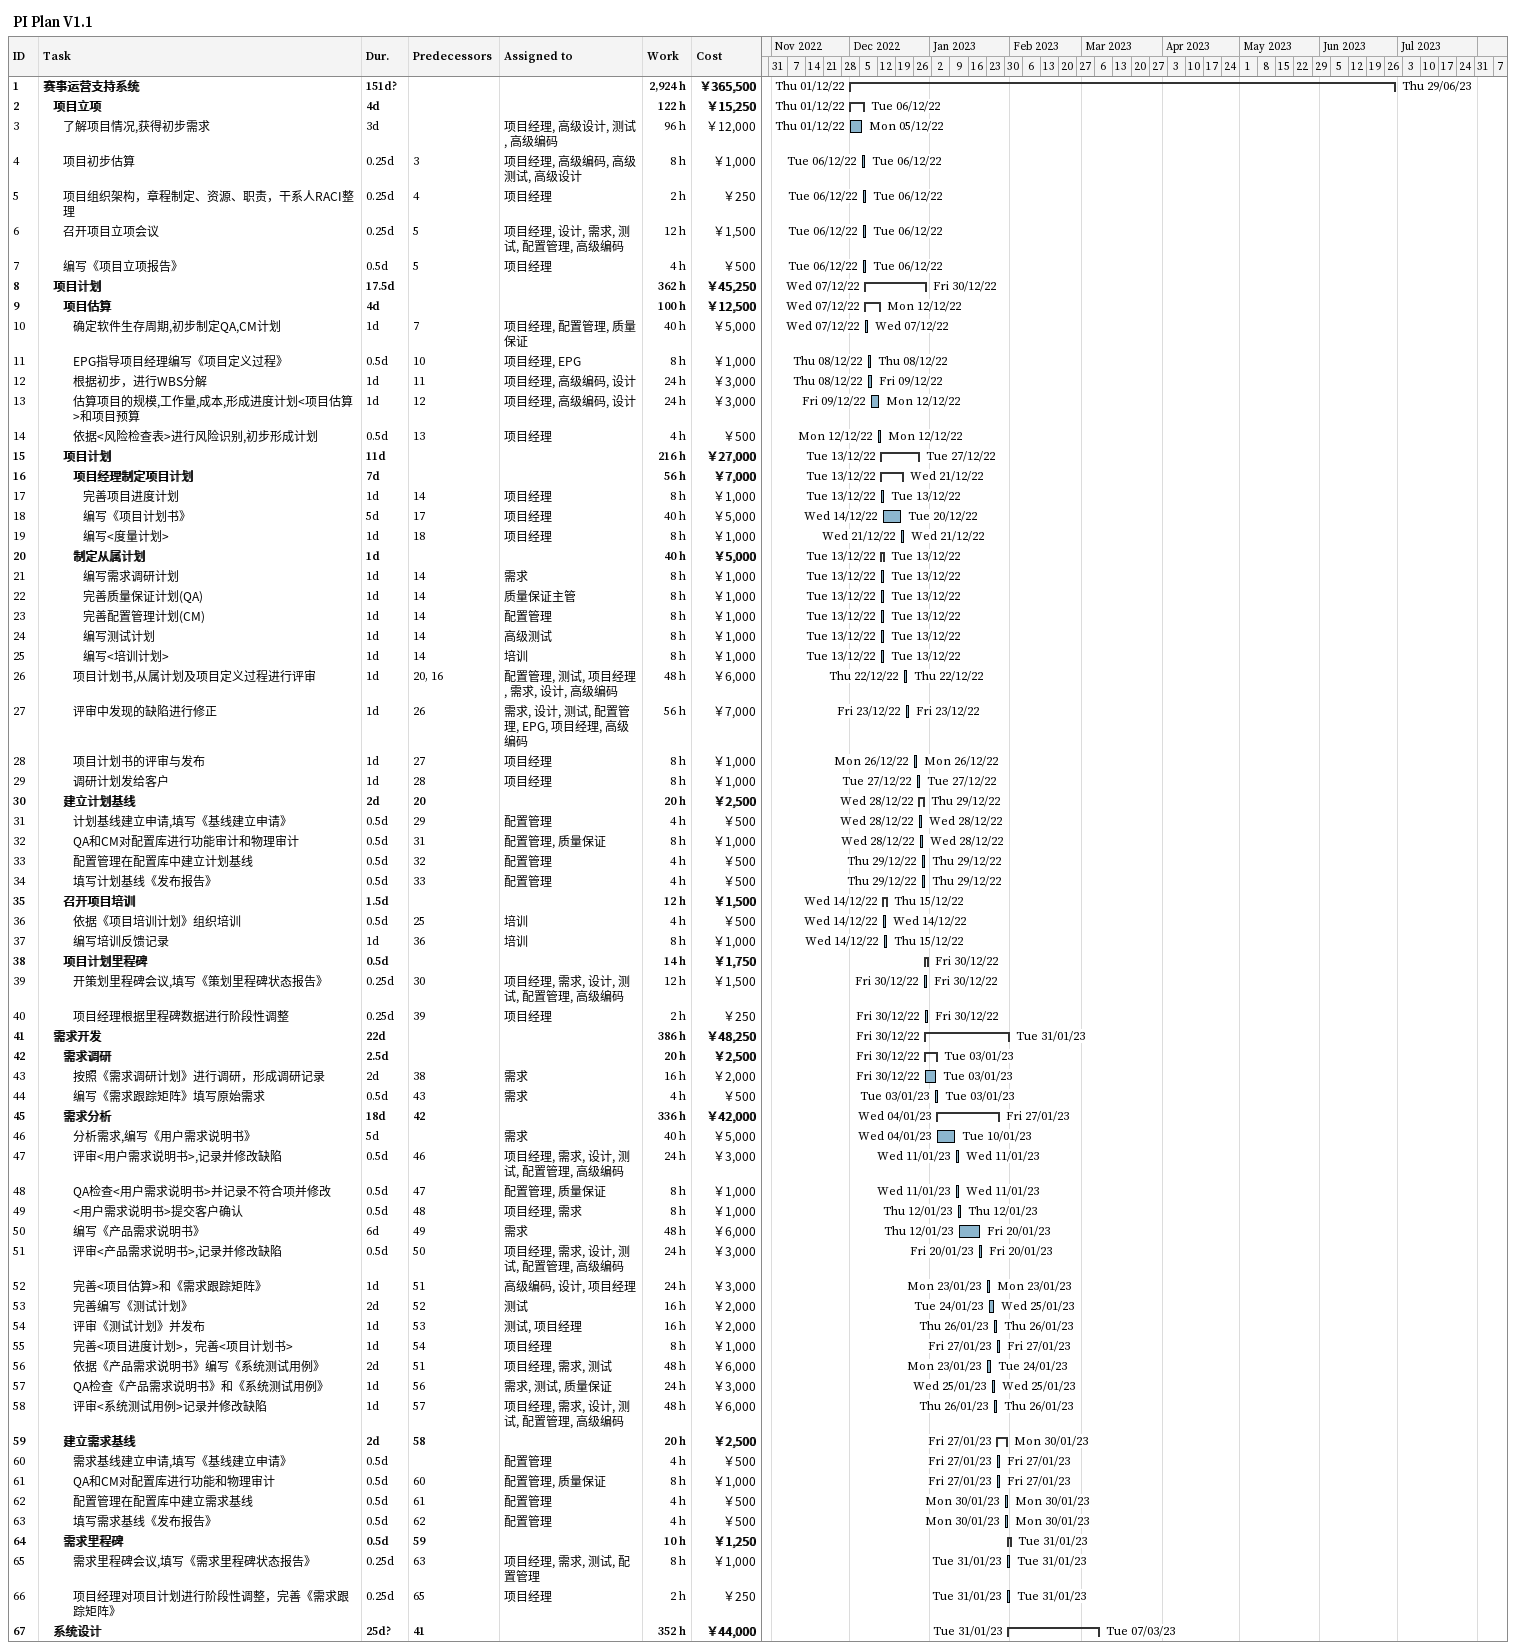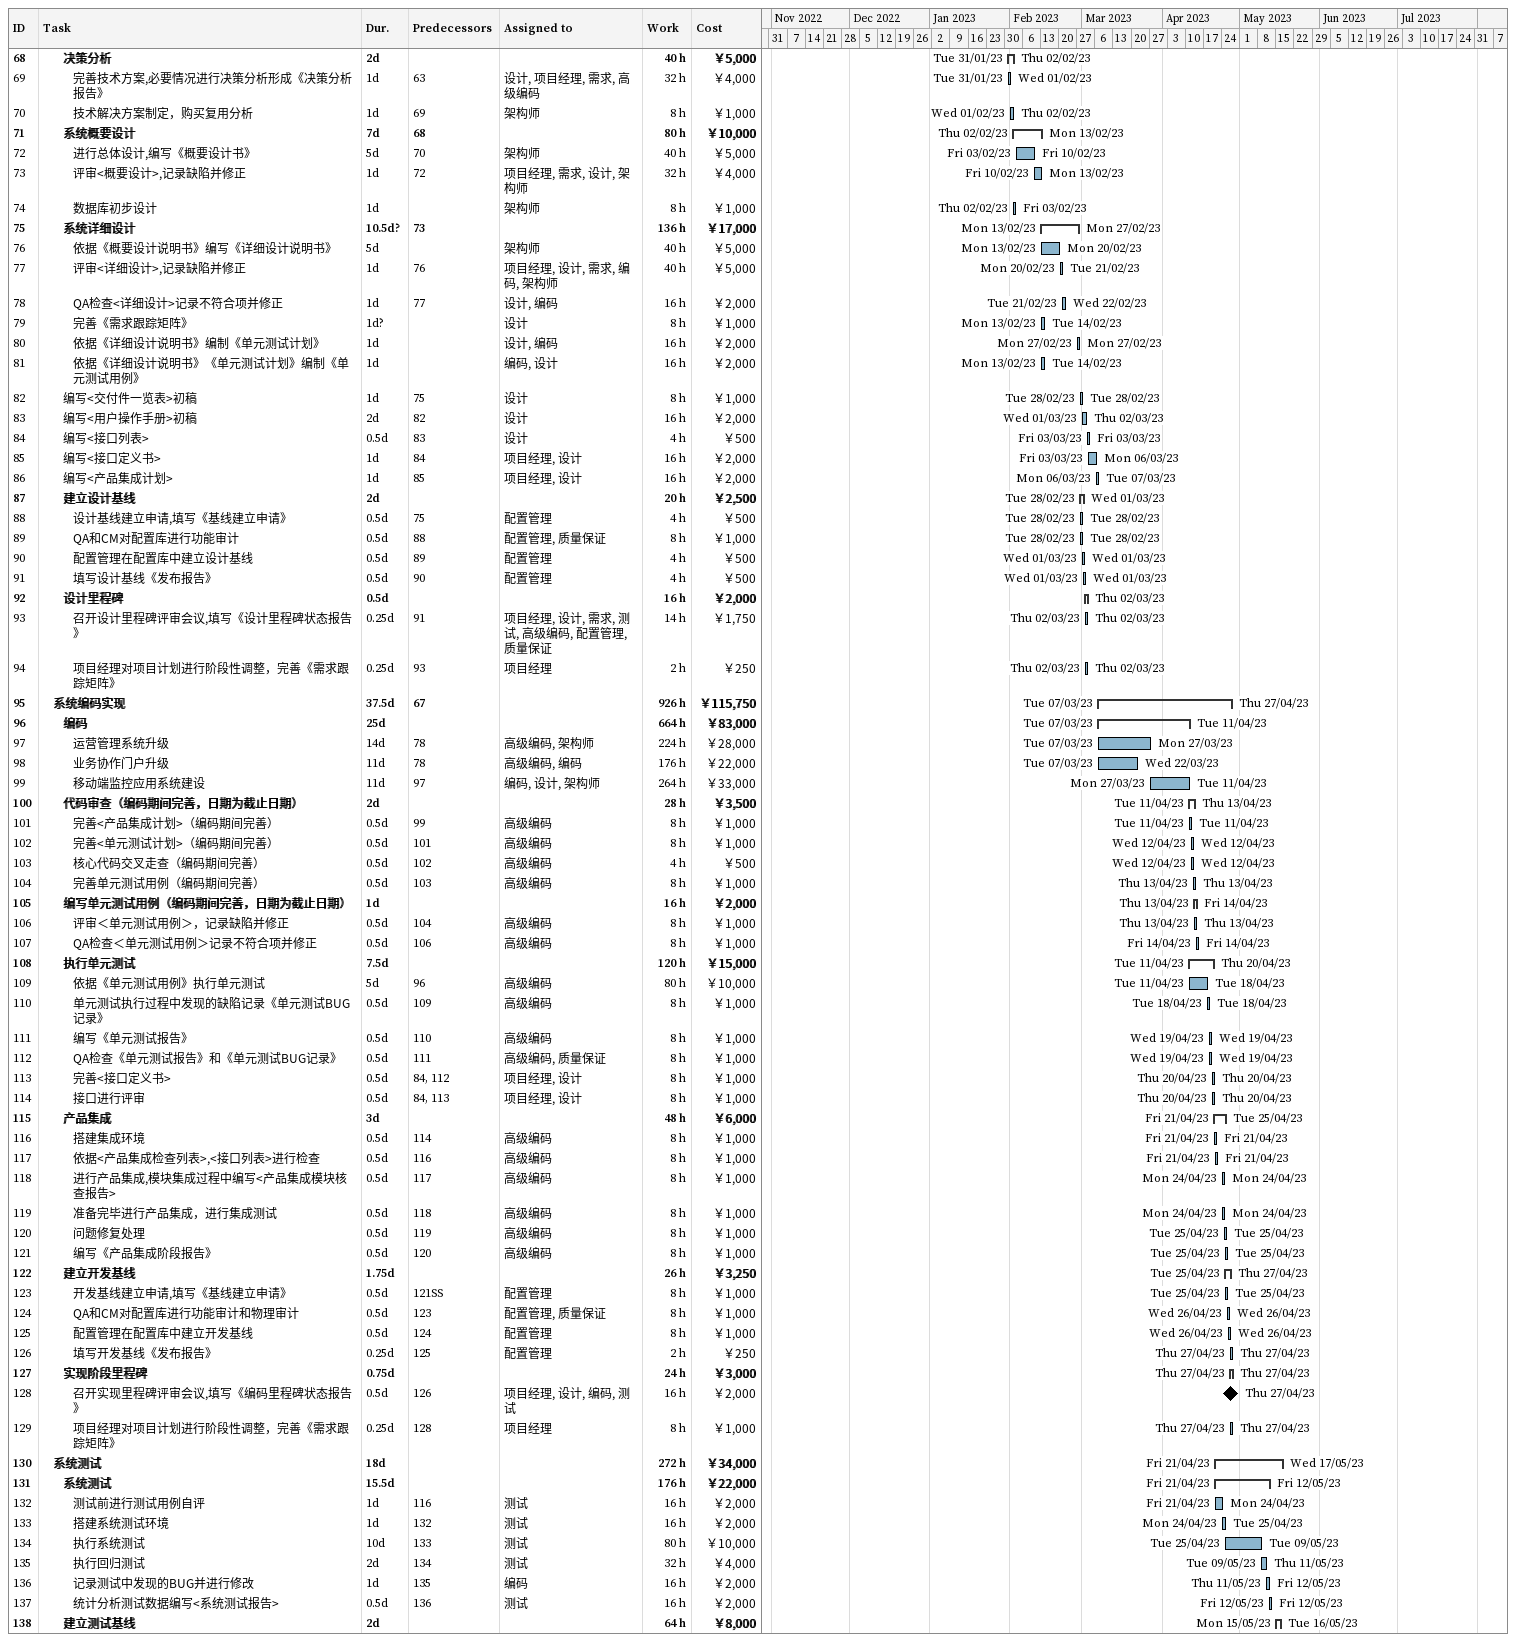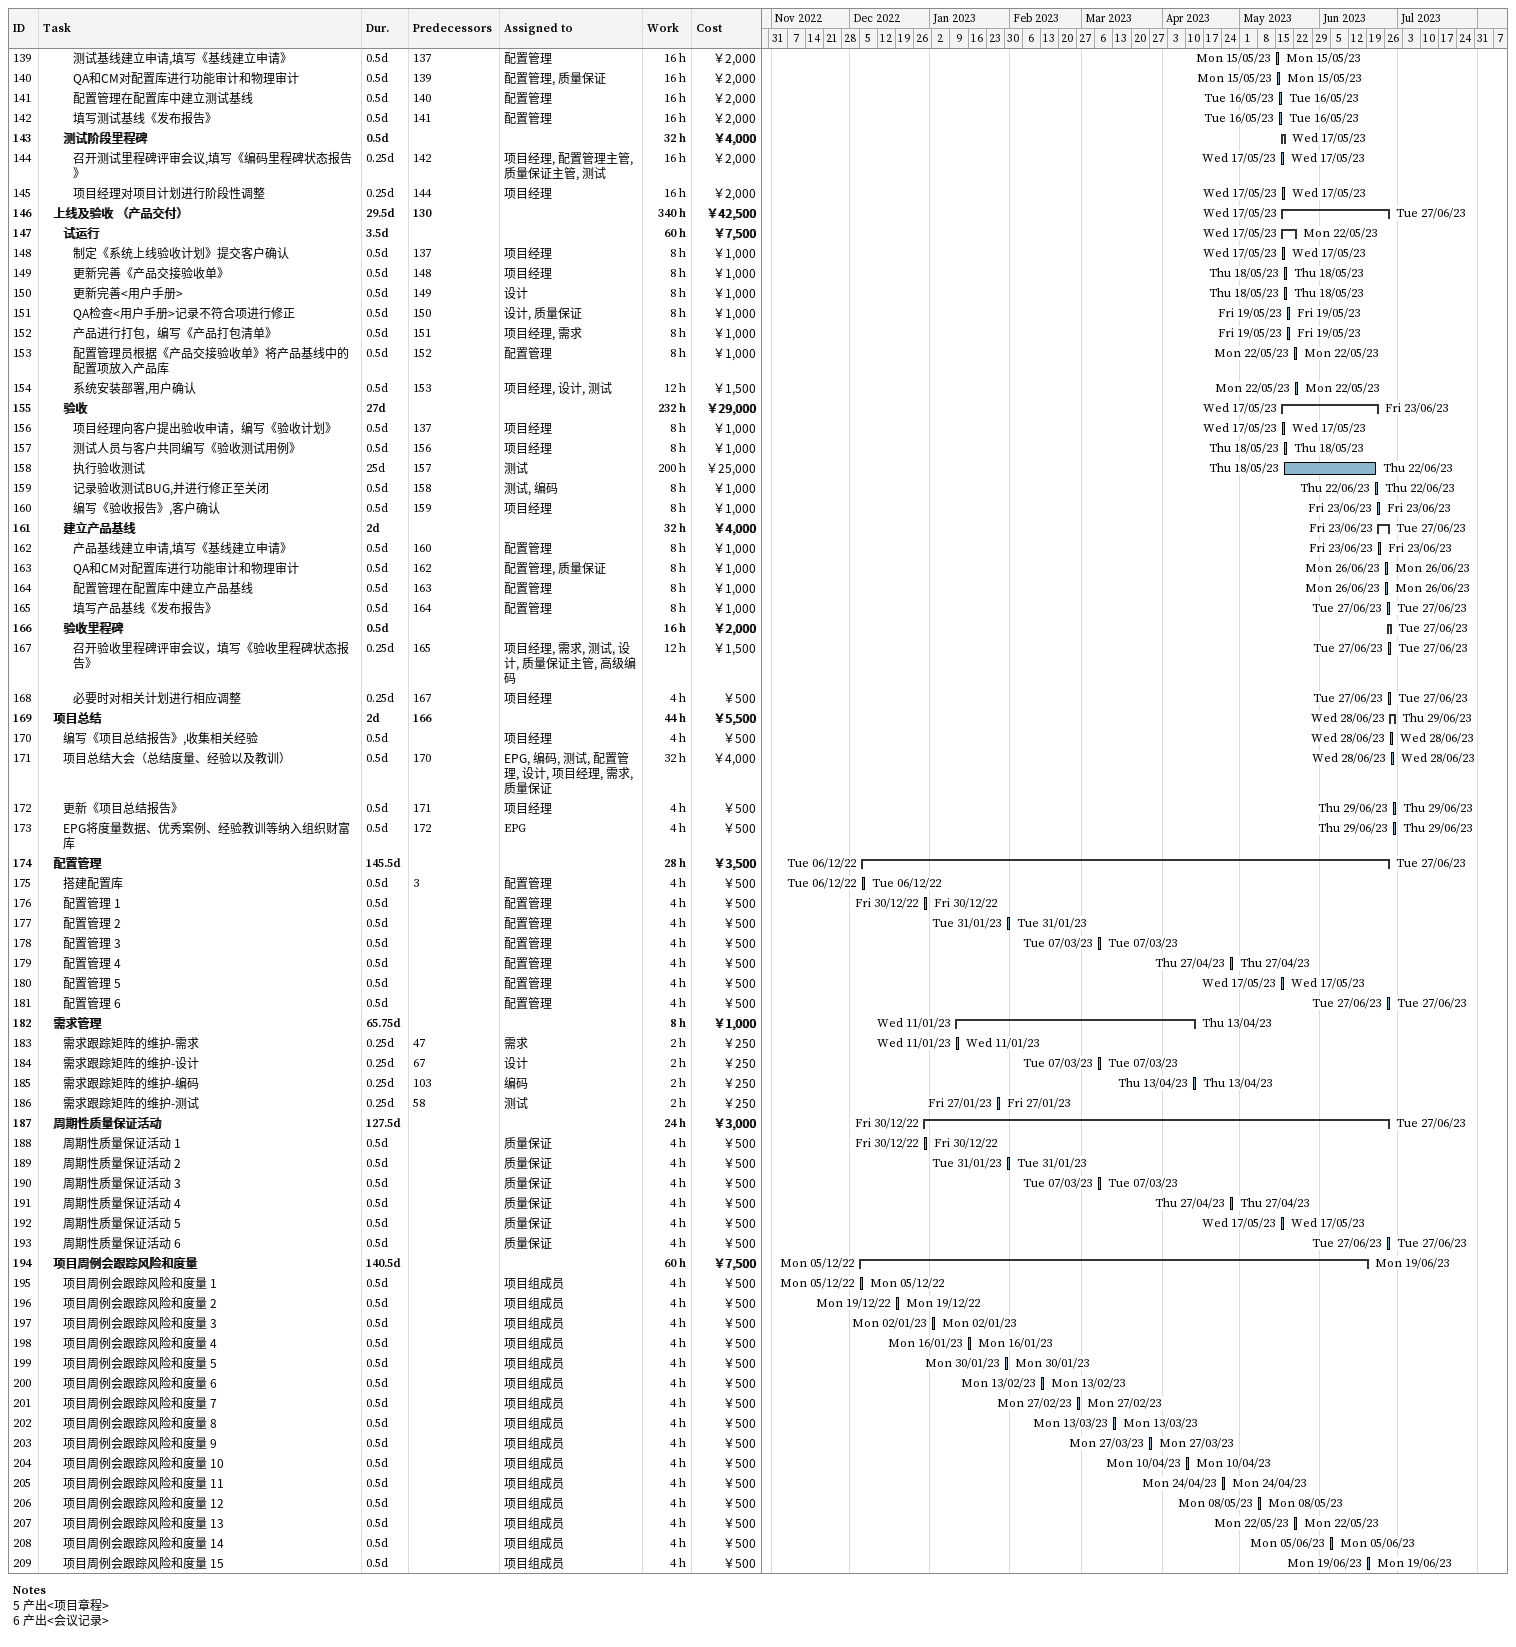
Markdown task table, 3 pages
PI Plan V1.1

| ID | Level | Task | Duration | Start | Finish | Predecessors | Resources | Work (h) | Cost (￥) |
|---|---|---|---|---|---|---|---|---|---|
| 1 | 1 | **赛事运营支持系统** | 151d? | 2022-12-01 | 2023-06-29 |  |  | 2924 | 365500 |
| 2 | 2 | **项目立项** | 4d | 2022-12-01 | 2022-12-06 |  |  | 122 | 15250 |
| 3 | 3 | 了解项目情况,获得初步需求 | 3d | 2022-12-01 | 2022-12-05 |  | 项目经理, 高级设计, 测试, 高级编码 | 96 | 12000 |
| 4 | 3 | 项目初步估算 | 0.25d | 2022-12-06 | 2022-12-06 | 3 | 项目经理, 高级编码, 高级测试, 高级设计 | 8 | 1000 |
| 5 | 3 | 项目组织架构，章程制定、资源、职责，干系人RACI整理 | 0.25d | 2022-12-06 | 2022-12-06 | 4 | 项目经理 | 2 | 250 |
| 6 | 3 | 召开项目立项会议 | 0.25d | 2022-12-06 | 2022-12-06 | 5 | 项目经理, 设计, 需求, 测试, 配置管理, 高级编码 | 12 | 1500 |
| 7 | 3 | 编写《项目立项报告》 | 0.5d | 2022-12-06 | 2022-12-06 | 5 | 项目经理 | 4 | 500 |
| 8 | 2 | **项目计划** | 17.5d | 2022-12-07 | 2022-12-30 |  |  | 362 | 45250 |
| 9 | 3 | **项目估算** | 4d | 2022-12-07 | 2022-12-12 |  |  | 100 | 12500 |
| 10 | 4 | 确定软件生存周期,初步制定QA,CM计划 | 1d | 2022-12-07 | 2022-12-07 | 7 | 项目经理, 配置管理, 质量保证 | 40 | 5000 |
| 11 | 4 | EPG指导项目经理编写《项目定义过程》 | 0.5d | 2022-12-08 | 2022-12-08 | 10 | 项目经理, EPG | 8 | 1000 |
| 12 | 4 | 根据初步，进行WBS分解 | 1d | 2022-12-08 | 2022-12-09 | 11 | 项目经理, 高级编码, 设计 | 24 | 3000 |
| 13 | 4 | 估算项目的规模,工作量,成本,形成进度计划<项目估算>和项目预算 | 1d | 2022-12-09 | 2022-12-12 | 12 | 项目经理, 高级编码, 设计 | 24 | 3000 |
| 14 | 4 | 依据<风险检查表>进行风险识别,初步形成计划 | 0.5d | 2022-12-12 | 2022-12-12 | 13 | 项目经理 | 4 | 500 |
| 15 | 3 | **项目计划** | 11d | 2022-12-13 | 2022-12-27 |  |  | 216 | 27000 |
| 16 | 4 | **项目经理制定项目计划** | 7d | 2022-12-13 | 2022-12-21 |  |  | 56 | 7000 |
| 17 | 5 | 完善项目进度计划 | 1d | 2022-12-13 | 2022-12-13 | 14 | 项目经理 | 8 | 1000 |
| 18 | 5 | 编写《项目计划书》 | 5d | 2022-12-14 | 2022-12-20 | 17 | 项目经理 | 40 | 5000 |
| 19 | 5 | 编写<度量计划> | 1d | 2022-12-21 | 2022-12-21 | 18 | 项目经理 | 8 | 1000 |
| 20 | 4 | **制定从属计划** | 1d | 2022-12-13 | 2022-12-13 |  |  | 40 | 5000 |
| 21 | 5 | 编写需求调研计划 | 1d | 2022-12-13 | 2022-12-13 | 14 | 需求 | 8 | 1000 |
| 22 | 5 | 完善质量保证计划(QA) | 1d | 2022-12-13 | 2022-12-13 | 14 | 质量保证主管 | 8 | 1000 |
| 23 | 5 | 完善配置管理计划(CM) | 1d | 2022-12-13 | 2022-12-13 | 14 | 配置管理 | 8 | 1000 |
| 24 | 5 | 编写测试计划 | 1d | 2022-12-13 | 2022-12-13 | 14 | 高级测试 | 8 | 1000 |
| 25 | 5 | 编写<培训计划> | 1d | 2022-12-13 | 2022-12-13 | 14 | 培训 | 8 | 1000 |
| 26 | 4 | 项目计划书,从属计划及项目定义过程进行评审 | 1d | 2022-12-22 | 2022-12-22 | 20, 16 | 配置管理, 测试, 项目经理, 需求, 设计, 高级编码 | 48 | 6000 |
| 27 | 4 | 评审中发现的缺陷进行修正 | 1d | 2022-12-23 | 2022-12-23 | 26 | 需求, 设计, 测试, 配置管理, EPG, 项目经理, 高级编码 | 56 | 7000 |
| 28 | 4 | 项目计划书的评审与发布 | 1d | 2022-12-26 | 2022-12-26 | 27 | 项目经理 | 8 | 1000 |
| 29 | 4 | 调研计划发给客户 | 1d | 2022-12-27 | 2022-12-27 | 28 | 项目经理 | 8 | 1000 |
| 30 | 3 | **建立计划基线** | 2d | 2022-12-28 | 2022-12-29 | 20 |  | 20 | 2500 |
| 31 | 4 | 计划基线建立申请,填写《基线建立申请》 | 0.5d | 2022-12-28 | 2022-12-28 | 29 | 配置管理 | 4 | 500 |
| 32 | 4 | QA和CM对配置库进行功能审计和物理审计 | 0.5d | 2022-12-28 | 2022-12-28 | 31 | 配置管理, 质量保证 | 8 | 1000 |
| 33 | 4 | 配置管理在配置库中建立计划基线 | 0.5d | 2022-12-29 | 2022-12-29 | 32 | 配置管理 | 4 | 500 |
| 34 | 4 | 填写计划基线《发布报告》 | 0.5d | 2022-12-29 | 2022-12-29 | 33 | 配置管理 | 4 | 500 |
| 35 | 3 | **召开项目培训** | 1.5d | 2022-12-14 | 2022-12-15 |  |  | 12 | 1500 |
| 36 | 4 | 依据《项目培训计划》组织培训 | 0.5d | 2022-12-14 | 2022-12-14 | 25 | 培训 | 4 | 500 |
| 37 | 4 | 编写培训反馈记录 | 1d | 2022-12-14 | 2022-12-15 | 36 | 培训 | 8 | 1000 |
| 38 | 3 | **项目计划里程碑** | 0.5d | 2022-12-30 | 2022-12-30 |  |  | 14 | 1750 |
| 39 | 4 | 开策划里程碑会议,填写《策划里程碑状态报告》 | 0.25d | 2022-12-30 | 2022-12-30 | 30 | 项目经理, 需求, 设计, 测试, 配置管理, 高级编码 | 12 | 1500 |
| 40 | 4 | 项目经理根据里程碑数据进行阶段性调整 | 0.25d | 2022-12-30 | 2022-12-30 | 39 | 项目经理 | 2 | 250 |
| 41 | 2 | **需求开发** | 22d | 2022-12-30 | 2023-01-31 |  |  | 386 | 48250 |
| 42 | 3 | **需求调研** | 2.5d | 2022-12-30 | 2023-01-03 |  |  | 20 | 2500 |
| 43 | 4 | 按照《需求调研计划》进行调研，形成调研记录 | 2d | 2022-12-30 | 2023-01-03 | 38 | 需求 | 16 | 2000 |
| 44 | 4 | 编写《需求跟踪矩阵》填写原始需求 | 0.5d | 2023-01-03 | 2023-01-03 | 43 | 需求 | 4 | 500 |
| 45 | 3 | **需求分析** | 18d | 2023-01-04 | 2023-01-27 | 42 |  | 336 | 42000 |
| 46 | 4 | 分析需求,编写《用户需求说明书》 | 5d | 2023-01-04 | 2023-01-10 |  | 需求 | 40 | 5000 |
| 47 | 4 | 评审<用户需求说明书>,记录并修改缺陷 | 0.5d | 2023-01-11 | 2023-01-11 | 46 | 项目经理, 需求, 设计, 测试, 配置管理, 高级编码 | 24 | 3000 |
| 48 | 4 | QA检查<用户需求说明书>并记录不符合项并修改 | 0.5d | 2023-01-11 | 2023-01-11 | 47 | 配置管理, 质量保证 | 8 | 1000 |
| 49 | 4 | <用户需求说明书>提交客户确认 | 0.5d | 2023-01-12 | 2023-01-12 | 48 | 项目经理, 需求 | 8 | 1000 |
| 50 | 4 | 编写《产品需求说明书》 | 6d | 2023-01-12 | 2023-01-20 | 49 | 需求 | 48 | 6000 |
| 51 | 4 | 评审<产品需求说明书>,记录并修改缺陷 | 0.5d | 2023-01-20 | 2023-01-20 | 50 | 项目经理, 需求, 设计, 测试, 配置管理, 高级编码 | 24 | 3000 |
| 52 | 4 | 完善<项目估算>和《需求跟踪矩阵》 | 1d | 2023-01-23 | 2023-01-23 | 51 | 高级编码, 设计, 项目经理 | 24 | 3000 |
| 53 | 4 | 完善编写《测试计划》 | 2d | 2023-01-24 | 2023-01-25 | 52 | 测试 | 16 | 2000 |
| 54 | 4 | 评审《测试计划》并发布 | 1d | 2023-01-26 | 2023-01-26 | 53 | 测试, 项目经理 | 16 | 2000 |
| 55 | 4 | 完善<项目进度计划>，完善<项目计划书> | 1d | 2023-01-27 | 2023-01-27 | 54 | 项目经理 | 8 | 1000 |
| 56 | 4 | 依据《产品需求说明书》编写《系统测试用例》 | 2d | 2023-01-23 | 2023-01-24 | 51 | 项目经理, 需求, 测试 | 48 | 6000 |
| 57 | 4 | QA检查《产品需求说明书》和《系统测试用例》 | 1d | 2023-01-25 | 2023-01-25 | 56 | 需求, 测试, 质量保证 | 24 | 3000 |
| 58 | 4 | 评审<系统测试用例>记录并修改缺陷 | 1d | 2023-01-26 | 2023-01-26 | 57 | 项目经理, 需求, 设计, 测试, 配置管理, 高级编码 | 48 | 6000 |
| 59 | 3 | **建立需求基线** | 2d | 2023-01-27 | 2023-01-30 | 58 |  | 20 | 2500 |
| 60 | 4 | 需求基线建立申请,填写《基线建立申请》 | 0.5d | 2023-01-27 | 2023-01-27 |  | 配置管理 | 4 | 500 |
| 61 | 4 | QA和CM对配置库进行功能和物理审计 | 0.5d | 2023-01-27 | 2023-01-27 | 60 | 配置管理, 质量保证 | 8 | 1000 |
| 62 | 4 | 配置管理在配置库中建立需求基线 | 0.5d | 2023-01-30 | 2023-01-30 | 61 | 配置管理 | 4 | 500 |
| 63 | 4 | 填写需求基线《发布报告》 | 0.5d | 2023-01-30 | 2023-01-30 | 62 | 配置管理 | 4 | 500 |
| 64 | 3 | **需求里程碑** | 0.5d | 2023-01-31 | 2023-01-31 | 59 |  | 10 | 1250 |
| 65 | 4 | 需求里程碑会议,填写《需求里程碑状态报告》 | 0.25d | 2023-01-31 | 2023-01-31 | 63 | 项目经理, 需求, 测试, 配置管理 | 8 | 1000 |
| 66 | 4 | 项目经理对项目计划进行阶段性调整，完善《需求跟踪矩阵》 | 0.25d | 2023-01-31 | 2023-01-31 | 65 | 项目经理 | 2 | 250 |
| 67 | 2 | **系统设计** | 25d? | 2023-01-31 | 2023-03-07 | 41 |  | 352 | 44000 |
| 68 | 3 | **决策分析** | 2d | 2023-01-31 | 2023-02-02 |  |  | 40 | 5000 |
| 69 | 4 | 完善技术方案,必要情况进行决策分析形成《决策分析报告》 | 1d | 2023-01-31 | 2023-02-01 | 63 | 设计, 项目经理, 需求, 高级编码 | 32 | 4000 |
| 70 | 4 | 技术解决方案制定，购买复用分析 | 1d | 2023-02-01 | 2023-02-02 | 69 | 架构师 | 8 | 1000 |
| 71 | 3 | **系统概要设计** | 7d | 2023-02-02 | 2023-02-13 | 68 |  | 80 | 10000 |
| 72 | 4 | 进行总体设计,编写《概要设计书》 | 5d | 2023-02-03 | 2023-02-10 | 70 | 架构师 | 40 | 5000 |
| 73 | 4 | 评审<概要设计>,记录缺陷并修正 | 1d | 2023-02-10 | 2023-02-13 | 72 | 项目经理, 需求, 设计, 架构师 | 32 | 4000 |
| 74 | 4 | 数据库初步设计 | 1d | 2023-02-02 | 2023-02-03 |  | 架构师 | 8 | 1000 |
| 75 | 3 | **系统详细设计** | 10.5d? | 2023-02-13 | 2023-02-27 | 73 |  | 136 | 17000 |
| 76 | 4 | 依据《概要设计说明书》编写《详细设计说明书》 | 5d | 2023-02-13 | 2023-02-20 |  | 架构师 | 40 | 5000 |
| 77 | 4 | 评审<详细设计>,记录缺陷并修正 | 1d | 2023-02-20 | 2023-02-21 | 76 | 项目经理, 设计, 需求, 编码, 架构师 | 40 | 5000 |
| 78 | 4 | QA检查<详细设计>记录不符合项并修正 | 1d | 2023-02-21 | 2023-02-22 | 77 | 设计, 编码 | 16 | 2000 |
| 79 | 4 | 完善《需求跟踪矩阵》 | 1d? | 2023-02-13 | 2023-02-14 |  | 设计 | 8 | 1000 |
| 80 | 4 | 依据《详细设计说明书》编制《单元测试计划》 | 1d | 2023-02-27 | 2023-02-27 |  | 设计, 编码 | 16 | 2000 |
| 81 | 4 | 依据《详细设计说明书》《单元测试计划》编制《单元测试用例》 | 1d | 2023-02-13 | 2023-02-14 |  | 编码, 设计 | 16 | 2000 |
| 82 | 3 | 编写<交付件一览表>初稿 | 1d | 2023-02-28 | 2023-02-28 | 75 | 设计 | 8 | 1000 |
| 83 | 3 | 编写<用户操作手册>初稿 | 2d | 2023-03-01 | 2023-03-02 | 82 | 设计 | 16 | 2000 |
| 84 | 3 | 编写<接口列表> | 0.5d | 2023-03-03 | 2023-03-03 | 83 | 设计 | 4 | 500 |
| 85 | 3 | 编写<接口定义书> | 1d | 2023-03-03 | 2023-03-06 | 84 | 项目经理, 设计 | 16 | 2000 |
| 86 | 3 | 编写<产品集成计划> | 1d | 2023-03-06 | 2023-03-07 | 85 | 项目经理, 设计 | 16 | 2000 |
| 87 | 3 | **建立设计基线** | 2d | 2023-02-28 | 2023-03-01 |  |  | 20 | 2500 |
| 88 | 4 | 设计基线建立申请,填写《基线建立申请》 | 0.5d | 2023-02-28 | 2023-02-28 | 75 | 配置管理 | 4 | 500 |
| 89 | 4 | QA和CM对配置库进行功能审计 | 0.5d | 2023-02-28 | 2023-02-28 | 88 | 配置管理, 质量保证 | 8 | 1000 |
| 90 | 4 | 配置管理在配置库中建立设计基线 | 0.5d | 2023-03-01 | 2023-03-01 | 89 | 配置管理 | 4 | 500 |
| 91 | 4 | 填写设计基线《发布报告》 | 0.5d | 2023-03-01 | 2023-03-01 | 90 | 配置管理 | 4 | 500 |
| 92 | 3 | **设计里程碑** | 0.5d | 2023-03-02 | 2023-03-02 |  |  | 16 | 2000 |
| 93 | 4 | 召开设计里程碑评审会议,填写《设计里程碑状态报告》 | 0.25d | 2023-03-02 | 2023-03-02 | 91 | 项目经理, 设计, 需求, 测试, 高级编码, 配置管理, 质量保证 | 14 | 1750 |
| 94 | 4 | 项目经理对项目计划进行阶段性调整，完善《需求跟踪矩阵》 | 0.25d | 2023-03-02 | 2023-03-02 | 93 | 项目经理 | 2 | 250 |
| 95 | 2 | **系统编码实现** | 37.5d | 2023-03-07 | 2023-04-27 | 67 |  | 926 | 115750 |
| 96 | 3 | **编码** | 25d | 2023-03-07 | 2023-04-11 |  |  | 664 | 83000 |
| 97 | 4 | 运营管理系统升级 | 14d | 2023-03-07 | 2023-03-27 | 78 | 高级编码, 架构师 | 224 | 28000 |
| 98 | 4 | 业务协作门户升级 | 11d | 2023-03-07 | 2023-03-22 | 78 | 高级编码, 编码 | 176 | 22000 |
| 99 | 4 | 移动端监控应用系统建设 | 11d | 2023-03-27 | 2023-04-11 | 97 | 编码, 设计, 架构师 | 264 | 33000 |
| 100 | 3 | **代码审查（编码期间完善，日期为截止日期）** | 2d | 2023-04-11 | 2023-04-13 |  |  | 28 | 3500 |
| 101 | 4 | 完善<产品集成计划>（编码期间完善） | 0.5d | 2023-04-11 | 2023-04-11 | 99 | 高级编码 | 8 | 1000 |
| 102 | 4 | 完善<单元测试计划>（编码期间完善） | 0.5d | 2023-04-12 | 2023-04-12 | 101 | 高级编码 | 8 | 1000 |
| 103 | 4 | 核心代码交叉走查（编码期间完善） | 0.5d | 2023-04-12 | 2023-04-12 | 102 | 高级编码 | 4 | 500 |
| 104 | 4 | 完善单元测试用例（编码期间完善） | 0.5d | 2023-04-13 | 2023-04-13 | 103 | 高级编码 | 8 | 1000 |
| 105 | 3 | **编写单元测试用例（编码期间完善，日期为截止日期）** | 1d | 2023-04-13 | 2023-04-14 |  |  | 16 | 2000 |
| 106 | 4 | 评审＜单元测试用例＞，记录缺陷并修正 | 0.5d | 2023-04-13 | 2023-04-13 | 104 | 高级编码 | 8 | 1000 |
| 107 | 4 | QA检查＜单元测试用例＞记录不符合项并修正 | 0.5d | 2023-04-14 | 2023-04-14 | 106 | 高级编码 | 8 | 1000 |
| 108 | 3 | **执行单元测试** | 7.5d | 2023-04-11 | 2023-04-20 |  |  | 120 | 15000 |
| 109 | 4 | 依据《单元测试用例》执行单元测试 | 5d | 2023-04-11 | 2023-04-18 | 96 | 高级编码 | 80 | 10000 |
| 110 | 4 | 单元测试执行过程中发现的缺陷记录《单元测试BUG记录》 | 0.5d | 2023-04-18 | 2023-04-18 | 109 | 高级编码 | 8 | 1000 |
| 111 | 4 | 编写《单元测试报告》 | 0.5d | 2023-04-19 | 2023-04-19 | 110 | 高级编码 | 8 | 1000 |
| 112 | 4 | QA检查《单元测试报告》和《单元测试BUG记录》 | 0.5d | 2023-04-19 | 2023-04-19 | 111 | 高级编码, 质量保证 | 8 | 1000 |
| 113 | 4 | 完善<接口定义书> | 0.5d | 2023-04-20 | 2023-04-20 | 84, 112 | 项目经理, 设计 | 8 | 1000 |
| 114 | 4 | 接口进行评审 | 0.5d | 2023-04-20 | 2023-04-20 | 84, 113 | 项目经理, 设计 | 8 | 1000 |
| 115 | 3 | **产品集成** | 3d | 2023-04-21 | 2023-04-25 |  |  | 48 | 6000 |
| 116 | 4 | 搭建集成环境 | 0.5d | 2023-04-21 | 2023-04-21 | 114 | 高级编码 | 8 | 1000 |
| 117 | 4 | 依据<产品集成检查列表>,<接口列表>进行检查 | 0.5d | 2023-04-21 | 2023-04-21 | 116 | 高级编码 | 8 | 1000 |
| 118 | 4 | 进行产品集成,模块集成过程中编写<产品集成模块核查报告> | 0.5d | 2023-04-24 | 2023-04-24 | 117 | 高级编码 | 8 | 1000 |
| 119 | 4 | 准备完毕进行产品集成，进行集成测试 | 0.5d | 2023-04-24 | 2023-04-24 | 118 | 高级编码 | 8 | 1000 |
| 120 | 4 | 问题修复处理 | 0.5d | 2023-04-25 | 2023-04-25 | 119 | 高级编码 | 8 | 1000 |
| 121 | 4 | 编写《产品集成阶段报告》 | 0.5d | 2023-04-25 | 2023-04-25 | 120 | 高级编码 | 8 | 1000 |
| 122 | 3 | **建立开发基线** | 1.75d | 2023-04-25 | 2023-04-27 |  |  | 26 | 3250 |
| 123 | 4 | 开发基线建立申请,填写《基线建立申请》 | 0.5d | 2023-04-25 | 2023-04-25 | 121SS | 配置管理 | 8 | 1000 |
| 124 | 4 | QA和CM对配置库进行功能审计和物理审计 | 0.5d | 2023-04-26 | 2023-04-26 | 123 | 配置管理, 质量保证 | 8 | 1000 |
| 125 | 4 | 配置管理在配置库中建立开发基线 | 0.5d | 2023-04-26 | 2023-04-26 | 124 | 配置管理 | 8 | 1000 |
| 126 | 4 | 填写开发基线《发布报告》 | 0.25d | 2023-04-27 | 2023-04-27 | 125 | 配置管理 | 2 | 250 |
| 127 | 3 | **实现阶段里程碑** | 0.75d | 2023-04-27 | 2023-04-27 |  |  | 24 | 3000 |
| 128 | 4 | 召开实现里程碑评审会议,填写《编码里程碑状态报告》 | 0.5d | 2023-04-27 | 2023-04-27 | 126 | 项目经理, 设计, 编码, 测试 | 16 | 2000 |
| 129 | 4 | 项目经理对项目计划进行阶段性调整，完善《需求跟踪矩阵》 | 0.25d | 2023-04-27 | 2023-04-27 | 128 | 项目经理 | 8 | 1000 |
| 130 | 2 | **系统测试** | 18d | 2023-04-21 | 2023-05-17 |  |  | 272 | 34000 |
| 131 | 3 | **系统测试** | 15.5d | 2023-04-21 | 2023-05-12 |  |  | 176 | 22000 |
| 132 | 4 | 测试前进行测试用例自评 | 1d | 2023-04-21 | 2023-04-24 | 116 | 测试 | 16 | 2000 |
| 133 | 4 | 搭建系统测试环境 | 1d | 2023-04-24 | 2023-04-25 | 132 | 测试 | 16 | 2000 |
| 134 | 4 | 执行系统测试 | 10d | 2023-04-25 | 2023-05-09 | 133 | 测试 | 80 | 10000 |
| 135 | 4 | 执行回归测试 | 2d | 2023-05-09 | 2023-05-11 | 134 | 测试 | 32 | 4000 |
| 136 | 4 | 记录测试中发现的BUG并进行修改 | 1d | 2023-05-11 | 2023-05-12 | 135 | 编码 | 16 | 2000 |
| 137 | 4 | 统计分析测试数据编写<系统测试报告> | 0.5d | 2023-05-12 | 2023-05-12 | 136 | 测试 | 16 | 2000 |
| 138 | 3 | **建立测试基线** | 2d | 2023-05-15 | 2023-05-16 |  |  | 64 | 8000 |
| 139 | 4 | 测试基线建立申请,填写《基线建立申请》 | 0.5d | 2023-05-15 | 2023-05-15 | 137 | 配置管理 | 16 | 2000 |
| 140 | 4 | QA和CM对配置库进行功能审计和物理审计 | 0.5d | 2023-05-15 | 2023-05-15 | 139 | 配置管理, 质量保证 | 16 | 2000 |
| 141 | 4 | 配置管理在配置库中建立测试基线 | 0.5d | 2023-05-16 | 2023-05-16 | 140 | 配置管理 | 16 | 2000 |
| 142 | 4 | 填写测试基线《发布报告》 | 0.5d | 2023-05-16 | 2023-05-16 | 141 | 配置管理 | 16 | 2000 |
| 143 | 3 | **测试阶段里程碑** | 0.5d | 2023-05-17 | 2023-05-17 |  |  | 32 | 4000 |
| 144 | 4 | 召开测试里程碑评审会议,填写《编码里程碑状态报告》 | 0.25d | 2023-05-17 | 2023-05-17 | 142 | 项目经理, 配置管理主管, 质量保证主管, 测试 | 16 | 2000 |
| 145 | 4 | 项目经理对项目计划进行阶段性调整 | 0.25d | 2023-05-17 | 2023-05-17 | 144 | 项目经理 | 16 | 2000 |
| 146 | 2 | **上线及验收 （产品交付）** | 29.5d | 2023-05-17 | 2023-06-27 | 130 |  | 340 | 42500 |
| 147 | 3 | **试运行** | 3.5d | 2023-05-17 | 2023-05-22 |  |  | 60 | 7500 |
| 148 | 4 | 制定《系统上线验收计划》提交客户确认 | 0.5d | 2023-05-17 | 2023-05-17 | 137 | 项目经理 | 8 | 1000 |
| 149 | 4 | 更新完善《产品交接验收单》 | 0.5d | 2023-05-18 | 2023-05-18 | 148 | 项目经理 | 8 | 1000 |
| 150 | 4 | 更新完善<用户手册> | 0.5d | 2023-05-18 | 2023-05-18 | 149 | 设计 | 8 | 1000 |
| 151 | 4 | QA检查<用户手册>记录不符合项进行修正 | 0.5d | 2023-05-19 | 2023-05-19 | 150 | 设计, 质量保证 | 8 | 1000 |
| 152 | 4 | 产品进行打包，编写《产品打包清单》 | 0.5d | 2023-05-19 | 2023-05-19 | 151 | 项目经理, 需求 | 8 | 1000 |
| 153 | 4 | 配置管理员根据《产品交接验收单》将产品基线中的配置项放入产品库 | 0.5d | 2023-05-22 | 2023-05-22 | 152 | 配置管理 | 8 | 1000 |
| 154 | 4 | 系统安装部署,用户确认 | 0.5d | 2023-05-22 | 2023-05-22 | 153 | 项目经理, 设计, 测试 | 12 | 1500 |
| 155 | 3 | **验收** | 27d | 2023-05-17 | 2023-06-23 |  |  | 232 | 29000 |
| 156 | 4 | 项目经理向客户提出验收申请，编写《验收计划》 | 0.5d | 2023-05-17 | 2023-05-17 | 137 | 项目经理 | 8 | 1000 |
| 157 | 4 | 测试人员与客户共同编写《验收测试用例》 | 0.5d | 2023-05-18 | 2023-05-18 | 156 | 项目经理 | 8 | 1000 |
| 158 | 4 | 执行验收测试 | 25d | 2023-05-18 | 2023-06-22 | 157 | 测试 | 200 | 25000 |
| 159 | 4 | 记录验收测试BUG,并进行修正至关闭 | 0.5d | 2023-06-22 | 2023-06-22 | 158 | 测试, 编码 | 8 | 1000 |
| 160 | 4 | 编写《验收报告》,客户确认 | 0.5d | 2023-06-23 | 2023-06-23 | 159 | 项目经理 | 8 | 1000 |
| 161 | 3 | **建立产品基线** | 2d | 2023-06-23 | 2023-06-27 |  |  | 32 | 4000 |
| 162 | 4 | 产品基线建立申请,填写《基线建立申请》 | 0.5d | 2023-06-23 | 2023-06-23 | 160 | 配置管理 | 8 | 1000 |
| 163 | 4 | QA和CM对配置库进行功能审计和物理审计 | 0.5d | 2023-06-26 | 2023-06-26 | 162 | 配置管理, 质量保证 | 8 | 1000 |
| 164 | 4 | 配置管理在配置库中建立产品基线 | 0.5d | 2023-06-26 | 2023-06-26 | 163 | 配置管理 | 8 | 1000 |
| 165 | 4 | 填写产品基线《发布报告》 | 0.5d | 2023-06-27 | 2023-06-27 | 164 | 配置管理 | 8 | 1000 |
| 166 | 3 | **验收里程碑** | 0.5d | 2023-06-27 | 2023-06-27 |  |  | 16 | 2000 |
| 167 | 4 | 召开验收里程碑评审会议，填写《验收里程碑状态报告》 | 0.25d | 2023-06-27 | 2023-06-27 | 165 | 项目经理, 需求, 测试, 设计, 质量保证主管, 高级编码 | 12 | 1500 |
| 168 | 4 | 必要时对相关计划进行相应调整 | 0.25d | 2023-06-27 | 2023-06-27 | 167 | 项目经理 | 4 | 500 |
| 169 | 2 | **项目总结** | 2d | 2023-06-28 | 2023-06-29 | 166 |  | 44 | 5500 |
| 170 | 3 | 编写《项目总结报告》,收集相关经验 | 0.5d | 2023-06-28 | 2023-06-28 |  | 项目经理 | 4 | 500 |
| 171 | 3 | 项目总结大会（总结度量、经验以及教训） | 0.5d | 2023-06-28 | 2023-06-28 | 170 | EPG, 编码, 测试, 配置管理, 设计, 项目经理, 需求, 质量保证 | 32 | 4000 |
| 172 | 3 | 更新《项目总结报告》 | 0.5d | 2023-06-29 | 2023-06-29 | 171 | 项目经理 | 4 | 500 |
| 173 | 3 | EPG将度量数据、优秀案例、经验教训等纳入组织财富库 | 0.5d | 2023-06-29 | 2023-06-29 | 172 | EPG | 4 | 500 |
| 174 | 2 | **配置管理** | 145.5d | 2022-12-06 | 2023-06-27 |  |  | 28 | 3500 |
| 175 | 3 | 搭建配置库 | 0.5d | 2022-12-06 | 2022-12-06 | 3 | 配置管理 | 4 | 500 |
| 176 | 3 | 配置管理 1 | 0.5d | 2022-12-30 | 2022-12-30 |  | 配置管理 | 4 | 500 |
| 177 | 3 | 配置管理 2 | 0.5d | 2023-01-31 | 2023-01-31 |  | 配置管理 | 4 | 500 |
| 178 | 3 | 配置管理 3 | 0.5d | 2023-03-07 | 2023-03-07 |  | 配置管理 | 4 | 500 |
| 179 | 3 | 配置管理 4 | 0.5d | 2023-04-27 | 2023-04-27 |  | 配置管理 | 4 | 500 |
| 180 | 3 | 配置管理 5 | 0.5d | 2023-05-17 | 2023-05-17 |  | 配置管理 | 4 | 500 |
| 181 | 3 | 配置管理 6 | 0.5d | 2023-06-27 | 2023-06-27 |  | 配置管理 | 4 | 500 |
| 182 | 2 | **需求管理** | 65.75d | 2023-01-11 | 2023-04-13 |  |  | 8 | 1000 |
| 183 | 3 | 需求跟踪矩阵的维护-需求 | 0.25d | 2023-01-11 | 2023-01-11 | 47 | 需求 | 2 | 250 |
| 184 | 3 | 需求跟踪矩阵的维护-设计 | 0.25d | 2023-03-07 | 2023-03-07 | 67 | 设计 | 2 | 250 |
| 185 | 3 | 需求跟踪矩阵的维护-编码 | 0.25d | 2023-04-13 | 2023-04-13 | 103 | 编码 | 2 | 250 |
| 186 | 3 | 需求跟踪矩阵的维护-测试 | 0.25d | 2023-01-27 | 2023-01-27 | 58 | 测试 | 2 | 250 |
| 187 | 2 | **周期性质量保证活动** | 127.5d | 2022-12-30 | 2023-06-27 |  |  | 24 | 3000 |
| 188 | 3 | 周期性质量保证活动 1 | 0.5d | 2022-12-30 | 2022-12-30 |  | 质量保证 | 4 | 500 |
| 189 | 3 | 周期性质量保证活动 2 | 0.5d | 2023-01-31 | 2023-01-31 |  | 质量保证 | 4 | 500 |
| 190 | 3 | 周期性质量保证活动 3 | 0.5d | 2023-03-07 | 2023-03-07 |  | 质量保证 | 4 | 500 |
| 191 | 3 | 周期性质量保证活动 4 | 0.5d | 2023-04-27 | 2023-04-27 |  | 质量保证 | 4 | 500 |
| 192 | 3 | 周期性质量保证活动 5 | 0.5d | 2023-05-17 | 2023-05-17 |  | 质量保证 | 4 | 500 |
| 193 | 3 | 周期性质量保证活动 6 | 0.5d | 2023-06-27 | 2023-06-27 |  | 质量保证 | 4 | 500 |
| 194 | 2 | **项目周例会跟踪风险和度量** | 140.5d | 2022-12-05 | 2023-06-19 |  |  | 60 | 7500 |
| 195 | 3 | 项目周例会跟踪风险和度量 1 | 0.5d | 2022-12-05 | 2022-12-05 |  | 项目组成员 | 4 | 500 |
| 196 | 3 | 项目周例会跟踪风险和度量 2 | 0.5d | 2022-12-19 | 2022-12-19 |  | 项目组成员 | 4 | 500 |
| 197 | 3 | 项目周例会跟踪风险和度量 3 | 0.5d | 2023-01-02 | 2023-01-02 |  | 项目组成员 | 4 | 500 |
| 198 | 3 | 项目周例会跟踪风险和度量 4 | 0.5d | 2023-01-16 | 2023-01-16 |  | 项目组成员 | 4 | 500 |
| 199 | 3 | 项目周例会跟踪风险和度量 5 | 0.5d | 2023-01-30 | 2023-01-30 |  | 项目组成员 | 4 | 500 |
| 200 | 3 | 项目周例会跟踪风险和度量 6 | 0.5d | 2023-02-13 | 2023-02-13 |  | 项目组成员 | 4 | 500 |
| 201 | 3 | 项目周例会跟踪风险和度量 7 | 0.5d | 2023-02-27 | 2023-02-27 |  | 项目组成员 | 4 | 500 |
| 202 | 3 | 项目周例会跟踪风险和度量 8 | 0.5d | 2023-03-13 | 2023-03-13 |  | 项目组成员 | 4 | 500 |
| 203 | 3 | 项目周例会跟踪风险和度量 9 | 0.5d | 2023-03-27 | 2023-03-27 |  | 项目组成员 | 4 | 500 |
| 204 | 3 | 项目周例会跟踪风险和度量 10 | 0.5d | 2023-04-10 | 2023-04-10 |  | 项目组成员 | 4 | 500 |
| 205 | 3 | 项目周例会跟踪风险和度量 11 | 0.5d | 2023-04-24 | 2023-04-24 |  | 项目组成员 | 4 | 500 |
| 206 | 3 | 项目周例会跟踪风险和度量 12 | 0.5d | 2023-05-08 | 2023-05-08 |  | 项目组成员 | 4 | 500 |
| 207 | 3 | 项目周例会跟踪风险和度量 13 | 0.5d | 2023-05-22 | 2023-05-22 |  | 项目组成员 | 4 | 500 |
| 208 | 3 | 项目周例会跟踪风险和度量 14 | 0.5d | 2023-06-05 | 2023-06-05 |  | 项目组成员 | 4 | 500 |
| 209 | 3 | 项目周例会跟踪风险和度量 15 | 0.5d | 2023-06-19 | 2023-06-19 |  | 项目组成员 | 4 | 500 |

Notes
- 5: 产出<项目章程>
- 6: 产出<会议记录>
